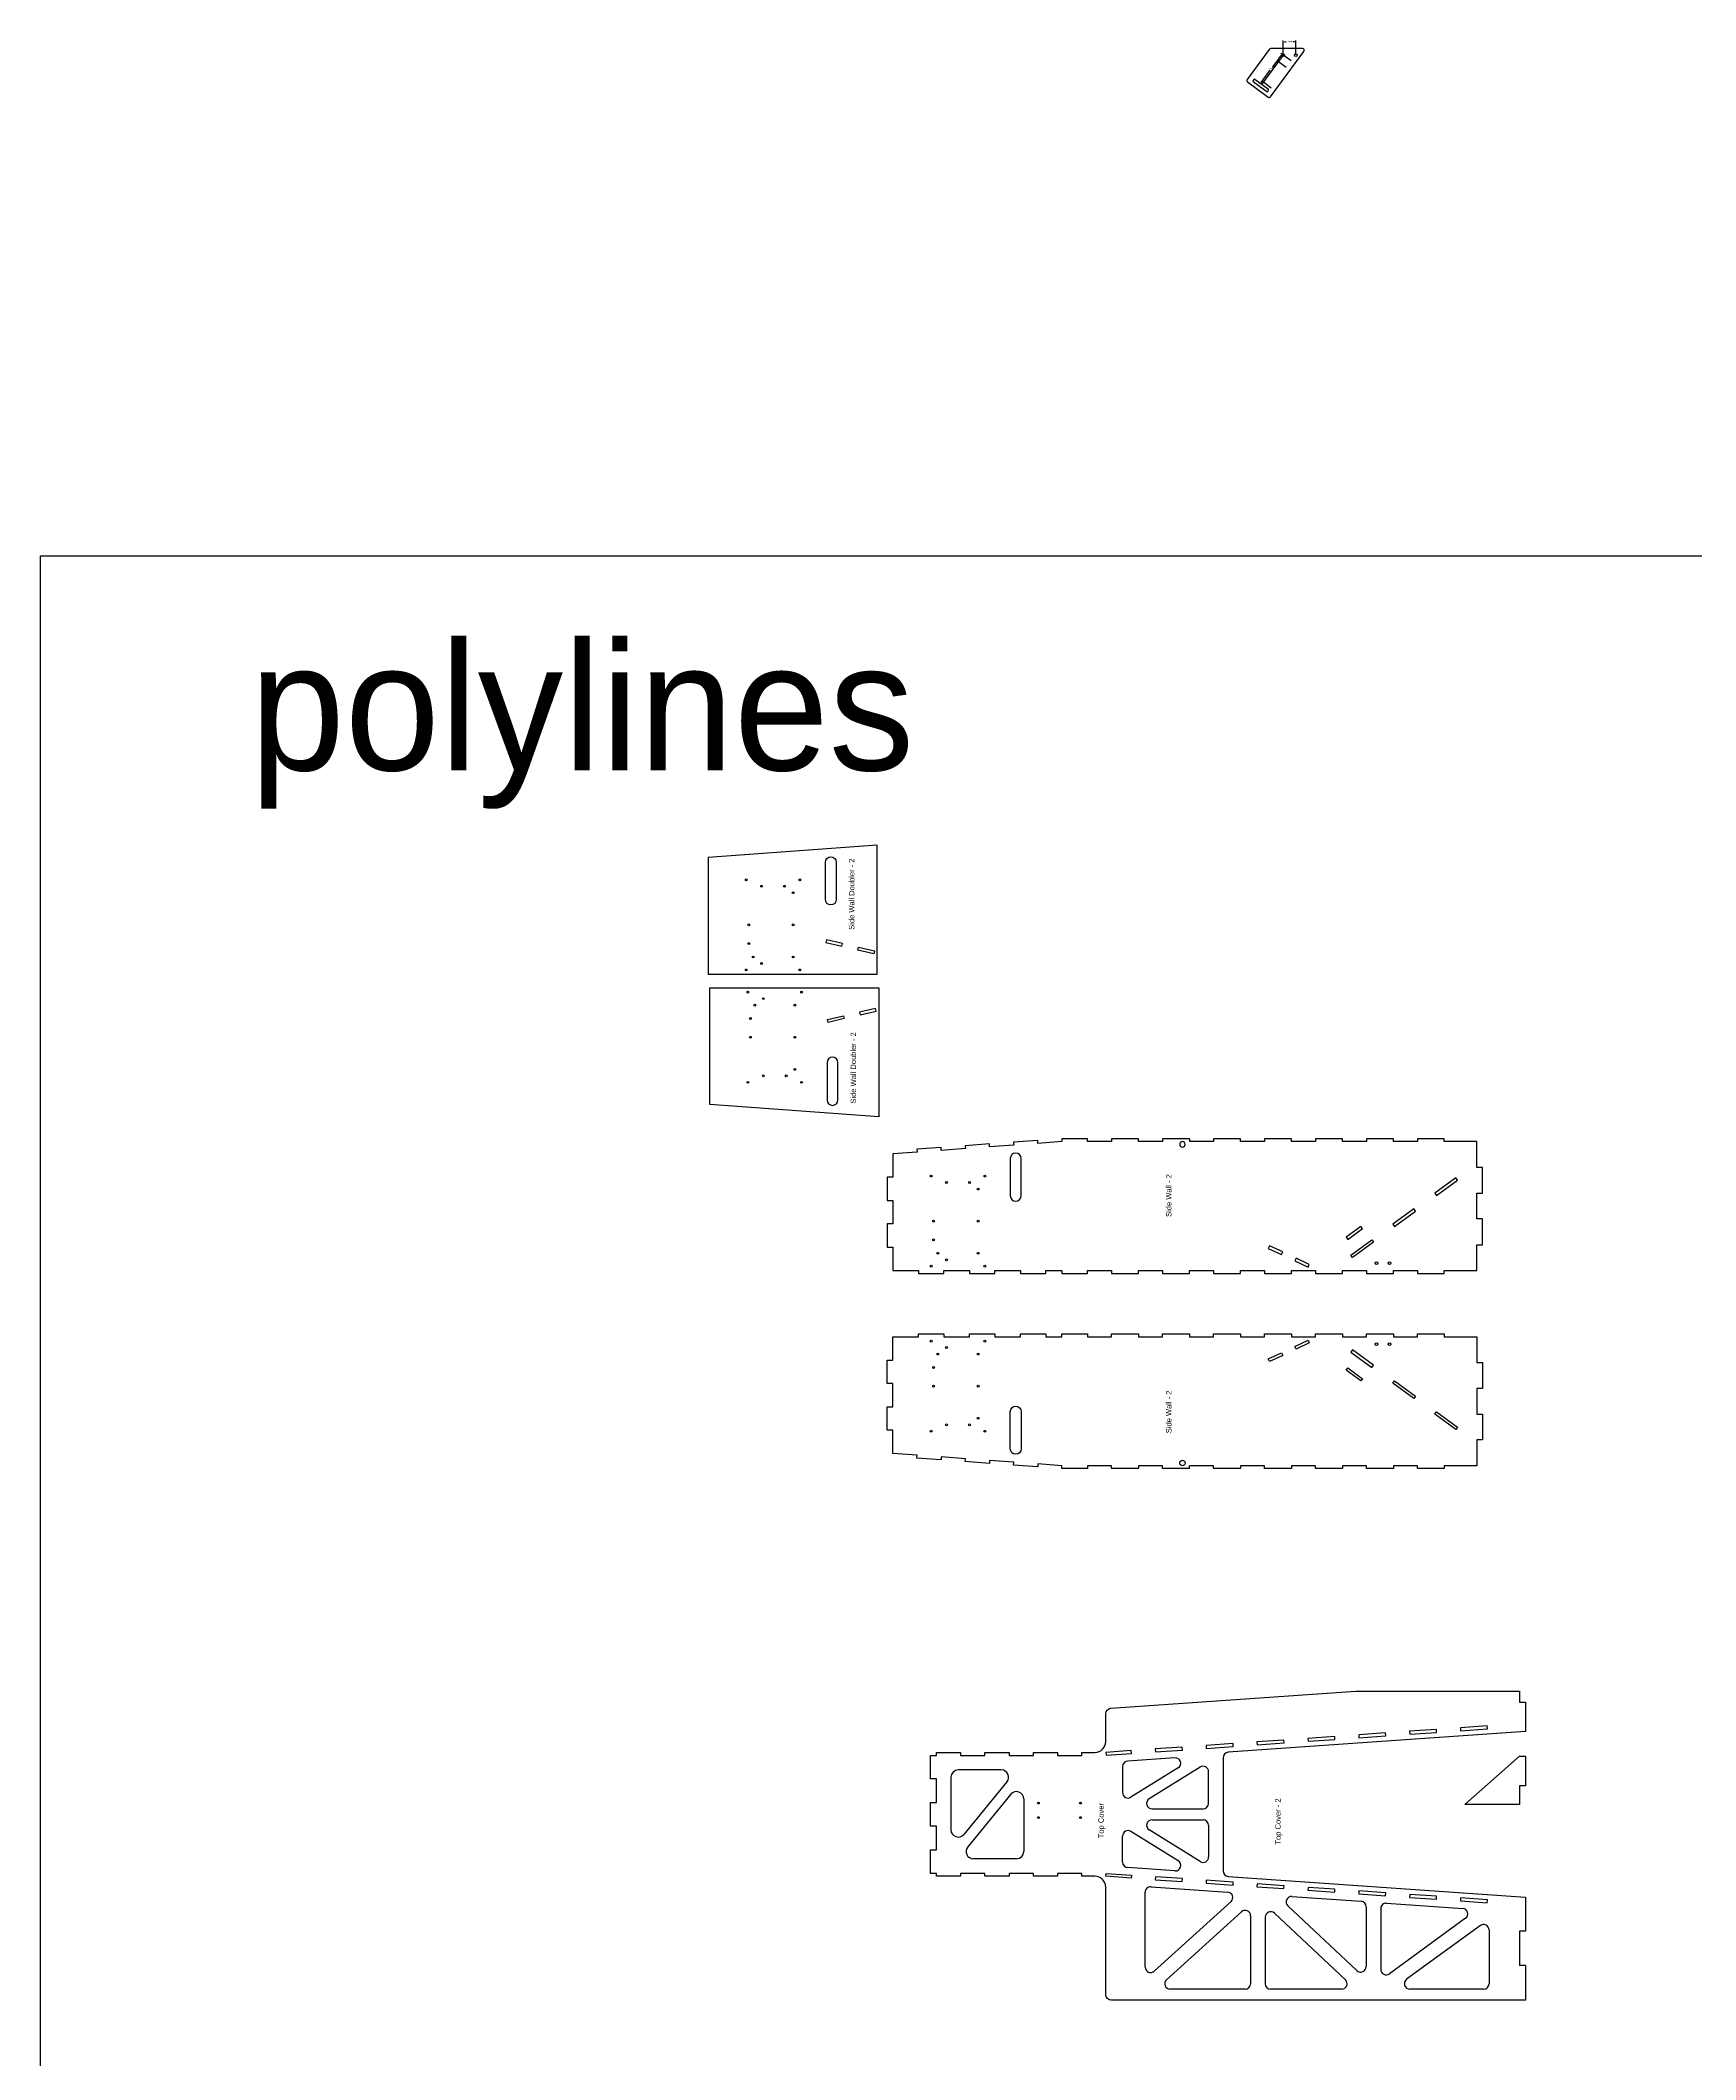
# Model space of a CAD drawing. Header units: inches. Extents: x -1514 to 1282, y -2074 to 286.
# Drawn here: x -798.5 to -571.3, y 9.2 to 286.4 of the extents above; entities that cross this region are included whole.
import ezdxf

# ---------------------------------------------------------------- set-up
doc = ezdxf.new("R2010")
doc.units = ezdxf.units.IN
doc.header["$LTSCALE"] = 0.1
doc.header["$MEASUREMENT"] = 0
doc.layers.add('pic', color=1, linetype='Continuous')
doc.dimstyles.get("Standard").update_dxf_attribs({"dimtxt": 0.18, "dimasz": 0.18, "dimexe": 0.18, "dimexo": 0.0625, "dimgap": 0.09, "dimtad": 0, "dimtih": 1, "dimtoh": 1, "dimdec": 4, "dimzin": 0, "dimdsep": 46, "dimtxsty": 'Standard', "dimcen": 0.09, "dimadec": 0, "dimazin": 0, "dimtfac": 1, "dimtdec": 4, "dimtofl": 0, "dimtmove": 0, "dimatfit": 3, "dimfxl": 1, "dimtolj": 1, "dimtzin": 0, "dimarcsym": 0})

# ---------------------------------------------------------------- blocks, each defined once
blk = doc.blocks.new('*D11')
at = {"color": 0, "lineweight": -2, "transparency": 16777216}
for p, q in [((-628.17, 284.34), (-629.42, 282.66)), ((-627.95, 284.41), (-628.21, 284.6)), ((-630.92, 280.38), (-631.18, 280.57)), ((-630.93, 280.61), (-629.68, 282.3))]:
    blk.add_line(p, q, dxfattribs=at)
at = {"color": 0, "transparency": 16777216}
for points in [[(-628.2, 284.36), (-628.15, 284.33), (-628.07, 284.49)], [(-630.95, 280.63), (-630.9, 280.59), (-631.03, 280.46)]]:
    blk.add_solid(points, dxfattribs=at)
at = {"layer": 'Defpoints', "color": 0, "transparency": 16777216}
for p in [(-627.9, 284.37), (-631.03, 280.46), (-630.87, 280.34)]:
    blk.add_point(p, dxfattribs=at)
at = {"color": 0, "transparency": 16777216, "insert": (-629.55, 282.48), "char_height": 0.18, "attachment_point": 5}
blk.add_mtext('\\A1;5.0000', dxfattribs=at)
blk = doc.blocks.new('*D12')
at = {"color": 0, "lineweight": -2, "transparency": 16777216}
for p, q in [((-627.9, 284.43), (-627.9, 286.38)), ((-627.72, 286.2), (-627.51, 286.2)), ((-626.33, 286.2), (-626.55, 286.2)), ((-626.15, 284.43), (-626.15, 286.38))]:
    blk.add_line(p, q, dxfattribs=at)
at = {"color": 0, "transparency": 16777216}
for points in [[(-627.72, 286.23), (-627.72, 286.17), (-627.9, 286.2)], [(-626.33, 286.23), (-626.33, 286.17), (-626.15, 286.2)]]:
    blk.add_solid(points, dxfattribs=at)
at = {"layer": 'Defpoints', "color": 0, "transparency": 16777216}
for p in [(-626.15, 286.2), (-627.9, 284.37), (-626.15, 284.37)]:
    blk.add_point(p, dxfattribs=at)
at = {"color": 0, "transparency": 16777216, "insert": (-627.03, 286.2), "char_height": 0.18, "attachment_point": 5}
blk.add_mtext('\\A1;1.7500', dxfattribs=at)

msp = doc.modelspace()

# ---------------------------------------------------------------- linework, layer by layer
at = {"color": 1}
for p, q in [((-627.90296, 284.36851), (-630.86833, 280.34278)), ((-627.47352, 282.6614), (-628.73053, 283.58732)), ((-626.8094, 283.56299), (-628.06641, 284.48891)), ((-629.55055, 279.84166), (-630.80756, 280.76758))]:
    msp.add_line(p, q, dxfattribs=at)
at = {"color": 7, "linetype": 'Continuous', "lineweight": 25}
for p, q in [((-658.27175, 135.62716), (-658.27175, 135.22609)), ((-640.77437, 135.62716), (-640.77437, 135.22716)), ((-658.27175, 90.33897), (-658.27175, 90.74003)), ((-640.77437, 90.33897), (-640.77437, 90.73897)), ((-642.7626, 50.64253), (-649.24705, 50.19197)), ((-673.50674, 47.98632), (-673.50674, 40.76798)), ((-666.58937, 48.98632), (-672.50674, 48.98632)), ((-665.81601, 47.35235), (-671.73338, 40.13401)), ((-649.94506, 49.44377), (-649.94506, 45.86829)), ((-642.31501, 49.25716), (-648.79946, 45.23112)), ((-639.29067, 49.3693), (-646.28898, 45.02421)), ((-638.14506, 44.38703), (-638.14506, 48.73212)), ((-665.28009, 45.64006), (-671.19746, 38.42172)), ((-663.50674, 45.00609), (-663.50674, 37.78775)), ((-645.89337, 43.63703), (-638.89506, 43.63703)), ((-645.89337, 42.13703), (-638.89506, 42.13703)), ((-649.94506, 36.3303), (-649.94506, 39.90578)), ((-642.31501, 36.51691), (-648.79946, 40.54295)), ((-639.29067, 36.40477), (-646.28898, 40.74986)), ((-638.14506, 41.38703), (-638.14506, 37.04195)), ((-664.50674, 36.78775), (-670.4241, 36.78775)), ((-642.7626, 35.13154), (-649.24705, 35.5821)), ((-646.84506, 21.92875), (-646.84506, 32.20578)), ((-646.04308, 32.95398), (-635.51626, 32.22253)), ((-635.06444, 30.91874), (-645.59126, 21.37316)), ((-626.69256, 31.60942), (-617.20974, 30.95052)), ((-613.70974, 30.70732), (-603.24551, 29.98022)), ((-633.6322, 29.51765), (-643.91659, 20.19191)), ((-632.3784, 28.96206), (-632.3784, 19.63632)), ((-630.3784, 28.76654), (-630.3784, 19.63632)), ((-619.36138, 20.18388), (-629.11588, 29.3141)), ((-617.77425, 21.43774), (-627.25706, 30.31366)), ((-616.51173, 30.20232), (-616.51173, 21.98531)), ((-614.51173, 29.95913), (-614.51173, 21.59943)), ((-602.85553, 28.62609), (-613.31976, 20.99349)), ((-600.83704, 27.62288), (-610.95581, 20.24226)), ((-599.64506, 27.01694), (-599.64506, 19.63632)), ((-594.64506, 22.12194), (-595.44506, 22.12194)), ((-633.1284, 18.88632), (-643.41278, 18.88632)), ((-619.87389, 18.88632), (-629.6284, 18.88632)), ((-600.39506, 18.88632), (-610.51384, 18.88632))]:
    msp.add_line(p, q, dxfattribs=at)
msp.add_lwpolyline([(-632.79628, 280.67616), (-629.97827, 278.60039, 0.414213562), (-629.62871, 278.65341), (-625.061, 284.85445, 0.615056861), (-625.26229, 285.25272), (-629.60932, 285.25272, 0.238346493), (-629.81061, 285.15098), (-632.8493, 281.02571, 0.414213562)], format="xyb", close=True)
for points in [[(-629.91528, 279.52897, 0.414213562), (-629.93436, 279.65481), (-631.80231, 281.03074, 0.414213562), (-631.92815, 281.01166), (-632.04379, 280.85465, 0.414213562), (-632.02471, 280.72881), (-630.15677, 279.35288, 0.414213562), (-630.03093, 279.37197), (-629.91528, 279.52897)], [(-594.64506, 22.12194), (-594.64506, 17.38632), (-651.49506, 17.38632, -0.414213562), (-652.24506, 18.13632), (-652.24506, 32.88775, 0.414213562), (-653.74506, 34.38775), (-655.54323, 34.38775), (-655.54323, 34.78775), (-658.87048, 34.78775), (-658.87048, 34.38775), (-662.19773, 34.38775), (-662.19773, 34.78775), (-665.52498, 34.78775), (-665.52498, 34.38775), (-668.85223, 34.38775), (-668.85223, 34.78775), (-672.17948, 34.78775), (-672.17948, 34.38775), (-675.50674, 34.38775), (-675.50674, 34.78775), (-676.30674, 34.78775), (-676.30674, 38.02746), (-675.50674, 38.02746), (-675.50674, 41.26718), (-676.30674, 41.26718), (-676.30674, 44.50689), (-675.50674, 44.50689), (-675.50674, 47.7466), (-676.30674, 47.7466), (-676.30674, 50.98632), (-675.50674, 50.98632), (-675.50674, 51.38632), (-672.17948, 51.38632), (-672.17948, 50.98632), (-668.85223, 50.98632), (-668.85223, 51.38632), (-665.52498, 51.38632), (-665.52498, 50.98632), (-662.19773, 50.98632), (-662.19773, 51.38632), (-658.87048, 51.38632), (-658.87048, 50.98632), (-655.54323, 50.98632), (-655.54323, 51.38632), (-653.74506, 51.38632, 0.414213562), (-652.24506, 52.88632), (-652.24506, 56.69669, -0.394037676), (-651.54705, 57.44488), (-617.94961, 59.77938), (-595.44506, 59.77938), (-595.44506, 58.28733), (-594.64506, 58.28733), (-594.64506, 54.23648), (-635.44705, 51.40138, 0.394037676), (-636.14506, 50.65319), (-636.14506, 35.12088, 0.394037676), (-635.44705, 34.37269), (-594.64506, 31.53759), (-594.64506, 26.85756), (-595.44506, 26.85756), (-595.44506, 22.12194)]]:
    msp.add_lwpolyline(points, format="xyb", dxfattribs=at)
for points in [[(-706.85586, 174.20534), (-706.85586, 158.19807), (-683.65586, 158.19807), (-683.65586, 175.89701), (-706.85586, 174.20534)], [(-706.62435, 140.32531), (-706.62435, 156.33258), (-683.42435, 156.33258), (-683.42435, 138.63364), (-706.62435, 140.32531)], [(-640.77437, 135.62716), (-644.47892, 135.62716), (-644.47892, 135.22716), (-647.77332, 135.22716), (-647.77332, 135.62716), (-651.47892, 135.62716), (-651.47892, 135.22716), (-654.77227, 135.22716), (-654.77227, 135.62716), (-658.27175, 135.62716), (-658.27175, 135.22609), (-661.5611, 134.98625), (-661.59019, 135.38519), (-664.90863, 135.14322), (-664.87954, 134.74428), (-668.19798, 134.50231), (-668.22707, 134.90125), (-671.54551, 134.65928), (-671.51643, 134.26034), (-674.83487, 134.01837), (-674.86396, 134.41731), (-678.1824, 134.17534), (-678.15331, 133.7764), (-681.47175, 133.53443), (-681.47175, 130.33297), (-682.27175, 130.33297), (-682.27175, 127.13152), (-681.47175, 127.13152), (-681.47175, 123.93006), (-682.27175, 123.93006), (-682.27175, 120.72861), (-681.47175, 120.72861), (-681.47175, 117.52716), (-677.97175, 117.52716), (-677.97175, 117.12716), (-674.47175, 117.12716), (-674.47175, 117.52716), (-670.97175, 117.52716), (-670.97175, 117.12716), (-667.47175, 117.12716), (-667.47175, 117.52716), (-663.97175, 117.52716), (-663.97175, 117.12716), (-660.47175, 117.12716), (-660.47175, 117.52716), (-658.27175, 117.52716), (-658.27175, 117.12716), (-654.77227, 117.12716), (-654.77227, 117.52716), (-651.47892, 117.52716), (-651.47892, 117.12716), (-647.77332, 117.12716), (-647.77332, 117.52716), (-644.47892, 117.52716), (-644.47892, 117.12716), (-640.77437, 117.12716), (-640.77437, 117.52716), (-637.47892, 117.52716), (-637.47892, 117.12716), (-633.77541, 117.12716), (-633.77541, 117.52716), (-630.47892, 117.52716), (-630.47892, 117.12716), (-626.77646, 117.12716), (-626.77646, 117.52716), (-623.47892, 117.52716), (-623.47892, 117.12716), (-619.77751, 117.12716), (-619.77751, 117.52716), (-616.47892, 117.52716), (-616.47892, 117.12716), (-612.77856, 117.12716), (-612.77856, 117.52716), (-609.47892, 117.52716), (-609.47892, 117.12716), (-605.7796, 117.12716), (-605.7796, 117.52716), (-601.33298, 117.52716), (-601.33298, 121.06716), (-600.53298, 121.06716), (-600.53298, 124.60716), (-601.33298, 124.60716), (-601.33298, 128.14716), (-600.53298, 128.14716), (-600.53298, 131.68716), (-601.33298, 131.68716), (-601.33298, 135.22716), (-605.7796, 135.22716), (-605.7796, 135.62716), (-609.47892, 135.62716), (-609.47892, 135.22716), (-612.77856, 135.22716), (-612.77856, 135.62716), (-616.47892, 135.62716), (-616.47892, 135.22716), (-619.77751, 135.22716), (-619.77751, 135.62716), (-623.47892, 135.62716), (-623.47892, 135.22716), (-626.77646, 135.22716), (-626.77646, 135.62716), (-630.47892, 135.62716), (-630.47892, 135.22716), (-633.77541, 135.22716), (-633.77541, 135.62716), (-637.47892, 135.62716), (-637.47892, 135.22716), (-640.77437, 135.22716)], [(-615.74782, 121.76054), (-615.51038, 121.43821), (-618.39297, 119.31489), (-618.6304, 119.63722), (-615.74782, 121.76054)], [(-640.77437, 90.33897), (-644.47892, 90.33897), (-644.47892, 90.73897), (-647.77332, 90.73897), (-647.77332, 90.33897), (-651.47892, 90.33897), (-651.47892, 90.73897), (-654.77227, 90.73897), (-654.77227, 90.33897), (-658.27175, 90.33897), (-658.27175, 90.74003), (-661.5611, 90.97988), (-661.59019, 90.58094), (-664.90863, 90.82291), (-664.87954, 91.22185), (-668.19798, 91.46382), (-668.22707, 91.06488), (-671.54551, 91.30685), (-671.51643, 91.70579), (-674.83487, 91.94776), (-674.86396, 91.54882), (-678.1824, 91.79079), (-678.15331, 92.18973), (-681.47175, 92.4317), (-681.47175, 95.63316), (-682.27175, 95.63316), (-682.27175, 98.83461), (-681.47175, 98.83461), (-681.47175, 102.03606), (-682.27175, 102.03606), (-682.27175, 105.23752), (-681.47175, 105.23752), (-681.47175, 108.43897), (-677.97175, 108.43897), (-677.97175, 108.83897), (-674.47175, 108.83897), (-674.47175, 108.43897), (-670.97175, 108.43897), (-670.97175, 108.83897), (-667.47175, 108.83897), (-667.47175, 108.43897), (-663.97175, 108.43897), (-663.97175, 108.83897), (-660.47175, 108.83897), (-660.47175, 108.43897), (-658.27175, 108.43897), (-658.27175, 108.83897), (-654.77227, 108.83897), (-654.77227, 108.43897), (-651.47892, 108.43897), (-651.47892, 108.83897), (-647.77332, 108.83897), (-647.77332, 108.43897), (-644.47892, 108.43897), (-644.47892, 108.83897), (-640.77437, 108.83897), (-640.77437, 108.43897), (-637.47892, 108.43897), (-637.47892, 108.83897), (-633.77541, 108.83897), (-633.77541, 108.43897), (-630.47892, 108.43897), (-630.47892, 108.83897), (-626.77646, 108.83897), (-626.77646, 108.43897), (-623.47892, 108.43897), (-623.47892, 108.83897), (-619.77751, 108.83897), (-619.77751, 108.43897), (-616.47892, 108.43897), (-616.47892, 108.83897), (-612.77856, 108.83897), (-612.77856, 108.43897), (-609.47892, 108.43897), (-609.47892, 108.83897), (-605.7796, 108.83897), (-605.7796, 108.43897), (-601.33298, 108.43897), (-601.33298, 104.89897), (-600.53298, 104.89897), (-600.53298, 101.35897), (-601.33298, 101.35897), (-601.33298, 97.81897), (-600.53298, 97.81897), (-600.53298, 94.27897), (-601.33298, 94.27897), (-601.33298, 90.73897), (-605.7796, 90.73897), (-605.7796, 90.33897), (-609.47892, 90.33897), (-609.47892, 90.73897), (-612.77856, 90.73897), (-612.77856, 90.33897), (-616.47892, 90.33897), (-616.47892, 90.73897), (-619.77751, 90.73897), (-619.77751, 90.33897), (-623.47892, 90.33897), (-623.47892, 90.73897), (-626.77646, 90.73897), (-626.77646, 90.33897), (-630.47892, 90.33897), (-630.47892, 90.73897), (-633.77541, 90.73897), (-633.77541, 90.33897), (-637.47892, 90.33897), (-637.47892, 90.73897), (-640.77437, 90.73897)], [(-615.74782, 104.20558), (-615.51038, 104.52792), (-618.39297, 106.65124), (-618.6304, 106.32891), (-615.74782, 104.20558)]]:
    msp.add_lwpolyline(points, dxfattribs=at)
for points in [[(-690.74718, 168.4623), (-690.74718, 173.5798, -1), (-689.24718, 173.5798), (-689.24718, 168.4623, -1)], [(-690.51567, 146.06835), (-690.51567, 140.95085, 1), (-689.01567, 140.95085), (-689.01567, 146.06835, 1)], [(-665.36307, 127.79139, 1), (-663.86307, 127.79139), (-663.86307, 132.90889, 1), (-665.36307, 132.90889)], [(-665.36307, 98.17474, -1), (-663.86307, 98.17474), (-663.86307, 93.05724, -1), (-665.36307, 93.05724)]]:
    msp.add_lwpolyline(points, format="xyb", close=True, dxfattribs=at)
for points in [[(-690.60942, 162.93288), (-690.6994, 162.54314), (-688.49263, 162.03366), (-688.40265, 162.42341)], [(-684.07908, 161.01471), (-686.28585, 161.52419), (-686.19587, 161.91394), (-683.9891, 161.40446)], [(-690.37791, 151.59777), (-690.46789, 151.98752), (-688.26112, 152.49699), (-688.17114, 152.10724)], [(-683.84757, 153.51594), (-686.05434, 153.00646), (-685.96436, 152.61672), (-683.75759, 153.12619)], [(-603.98006, 129.9315), (-604.21749, 130.25383), (-607.10007, 128.13051), (-606.86264, 127.80818)], [(-609.74542, 125.68513), (-609.98265, 126.00719), (-612.86523, 123.88387), (-612.628, 123.56181)], [(-617.25519, 123.59617), (-619.26806, 122.11348), (-619.04566, 121.81155), (-617.03279, 123.29424)], [(-627.9589, 120.07593), (-629.7794, 120.92552), (-629.94863, 120.56289), (-628.12813, 119.7133)], [(-626.30763, 118.86371), (-624.48713, 118.01412), (-624.3179, 118.37675), (-626.1384, 119.22634)], [(-627.9589, 105.8902), (-629.7794, 105.04061), (-629.94863, 105.40323), (-628.12813, 106.25283)], [(-626.30763, 107.10242), (-624.48713, 107.95201), (-624.3179, 107.58938), (-626.1384, 106.73979)], [(-617.25519, 102.36996), (-619.26806, 103.85265), (-619.04566, 104.15458), (-617.03279, 102.67189)], [(-609.74542, 100.281), (-609.98265, 99.95894), (-612.86523, 102.08226), (-612.628, 102.40432)], [(-603.98006, 96.03463), (-604.21749, 95.7123), (-607.10007, 97.83562), (-606.86264, 98.15795)], [(-627.8076, 53.08367), (-631.50221, 52.82705), (-631.47454, 52.42872), (-627.77994, 52.68533)], [(-620.82547, 53.56862), (-624.51903, 53.31208), (-624.49137, 52.91375), (-620.79781, 53.17029)], [(-613.84334, 54.05358), (-617.53586, 53.79711), (-617.50819, 53.39878), (-613.81568, 53.65525)], [(-606.86121, 54.53854), (-610.55268, 54.28214), (-610.52502, 53.88381), (-606.83354, 54.14021)], [(-599.87908, 55.0235), (-603.56951, 54.76717), (-603.54184, 54.36884), (-599.85141, 54.62516)], [(-652.24506, 51.38632), (-652.2174, 50.98798), (-648.72633, 51.23046), (-648.754, 51.6288)], [(-641.77187, 52.11375), (-645.46856, 51.85699), (-645.4409, 51.45866), (-641.7442, 51.71542)], [(-634.78974, 52.59871), (-638.48539, 52.34202), (-638.45772, 51.94369), (-634.76207, 52.20038)], [(-641.77187, 33.66032), (-641.7442, 34.05865), (-645.43463, 34.31498), (-645.4623, 33.91664)], [(-634.78974, 33.17536), (-634.76207, 33.57369), (-638.4525, 33.83002), (-638.48016, 33.43168)], [(-627.8076, 32.6904), (-627.77994, 33.08874), (-631.47037, 33.34506), (-631.49803, 32.94673)], [(-620.82547, 32.20544), (-620.79781, 32.60378), (-624.48823, 32.8601), (-624.5159, 32.46177)], [(-613.84334, 31.72049), (-613.81568, 32.11882), (-617.5061, 32.37515), (-617.53377, 31.97681)], [(-606.86226, 31.2356), (-606.83459, 31.63394), (-610.52502, 31.89026), (-610.55268, 31.49193)], [(-599.87908, 30.75057), (-599.85141, 31.14891), (-603.54184, 31.40523), (-603.56951, 31.0069)]]:
    msp.add_lwpolyline(points, close=True, dxfattribs=at)
for points in [[(-602.97298, 44.25843), (-595.44506, 50.86808), (-594.64506, 50.86808), (-594.64506, 46.81723), (-595.44506, 46.81723), (-595.44506, 44.25843)], [(-648.72633, 34.54361), (-648.754, 34.14527), (-652.24506, 34.38775), (-652.2174, 34.78609)]]:
    msp.add_lwpolyline(points, close=True)
for centre, radius in [((-627.90296, 284.36851), 0.1875), ((-626.15296, 284.36851), 0.1875), ((-701.60586, 171.16703), 0.125), ((-699.49759, 170.27953), 0.125), ((-696.34799, 170.27953), 0.125), ((-695.16688, 169.38897), 0.125), ((-694.23972, 171.16703), 0.125), ((-701.26925, 164.97953), 0.125), ((-695.16688, 164.97953), 0.125), ((-701.26925, 162.40748), 0.125), ((-701.60586, 158.79203), 0.125), ((-700.67869, 160.57008), 0.125), ((-699.49759, 159.67953), 0.125), ((-695.16688, 160.57008), 0.125), ((-694.23972, 158.79203), 0.125), ((-701.37435, 155.73863), 0.125), ((-694.00821, 155.73863), 0.125), ((-700.44718, 153.96057), 0.125), ((-699.26608, 154.85113), 0.125), ((-694.93537, 153.96057), 0.125), ((-701.03773, 152.12317), 0.125), ((-701.03773, 149.55113), 0.125), ((-694.93537, 149.55113), 0.125), ((-699.26608, 144.25113), 0.125), ((-696.11647, 144.25113), 0.125), ((-694.93537, 145.14168), 0.125), ((-701.37435, 143.36363), 0.125), ((-694.00821, 143.36363), 0.125), ((-676.22175, 130.49611), 0.125), ((-668.85561, 130.49611), 0.125), ((-674.11348, 129.60861), 0.125), ((-670.96388, 129.60861), 0.125), ((-669.78277, 128.71806), 0.125), ((-675.88514, 124.30861), 0.125), ((-669.78277, 124.30861), 0.125), ((-675.88514, 121.73656), 0.125), ((-675.29458, 119.89916), 0.125), ((-669.78277, 119.89916), 0.125), ((-676.22175, 118.12111), 0.125), ((-674.11348, 119.00861), 0.125), ((-668.85561, 118.12111), 0.125), ((-615.07385, 118.52716), 0.1875), ((-613.32385, 118.52716), 0.1875), ((-676.22175, 107.84502), 0.125), ((-675.29458, 106.06697), 0.125), ((-674.11348, 106.95752), 0.125), ((-669.78277, 106.06697), 0.125), ((-668.85561, 107.84502), 0.125), ((-615.07385, 107.43897), 0.1875), ((-613.32385, 107.43897), 0.1875), ((-675.88514, 104.22957), 0.125), ((-675.88514, 101.65752), 0.125), ((-669.78277, 101.65752), 0.125), ((-669.78277, 97.24807), 0.125), ((-676.22175, 95.47002), 0.125), ((-674.11348, 96.35752), 0.125), ((-670.96388, 96.35752), 0.125), ((-668.85561, 95.47002), 0.125), ((-661.49035, 44.44149), 0.125), ((-655.71624, 44.44149), 0.125), ((-661.49035, 42.44149), 0.125), ((-655.71624, 42.44149), 0.125)]:
    msp.add_circle(centre, radius, dxfattribs=at)
for centre, radius, start, end in [((-649.19506, 49.44377), 0.75, 93.9747647, 180), ((-642.71061, 49.89434), 0.75, 301.8351789, 93.9747647), ((-672.50674, 47.98632), 1, 90, 180), ((-666.58937, 47.98632), 1, 320.65618, 90), ((-638.89506, 48.73212), 0.75, 0, 121.8351789), ((-664.50674, 45.00609), 1, 0, 140.65618), ((-649.19506, 45.86829), 0.75, 180, 301.8351789), ((-645.89337, 44.38703), 0.75, 121.8351789, 270), ((-638.89506, 44.38703), 0.75, 270, 0), ((-645.89337, 41.38703), 0.75, 90, 238.1648211), ((-638.89506, 41.38703), 0.75, 0, 90), ((-672.50674, 40.76798), 1, 180, 320.65618), ((-649.19506, 39.90578), 0.75, 58.1648211, 180), ((-670.4241, 37.78775), 1, 140.65618, 270), ((-664.50674, 37.78775), 1, 270, 0), ((-649.19506, 36.3303), 0.75, 180, 266.0252353), ((-642.71061, 35.87973), 0.75, 266.0252353, 58.1648211), ((-638.89506, 37.04195), 0.75, 238.1648211, 0), ((-646.09506, 32.20578), 0.75, 86.0252353, 180), ((-635.56824, 31.47433), 0.75, 312.2013229, 86.0252353), ((-626.74454, 30.86123), 0.75, 86.0252353, 226.8933583), ((-617.26173, 30.20232), 0.75, 0, 86.0252353), ((-613.76173, 29.95913), 0.75, 86.0252353, 180), ((-633.1284, 28.96206), 0.75, 0, 132.2013229), ((-629.6284, 28.76654), 0.75, 46.8933583, 180), ((-603.2975, 29.23203), 0.75, 306.1069705, 86.0252353), ((-600.39506, 27.01694), 0.75, 0, 126.1069705), ((-646.09506, 21.92875), 0.75, 180, 312.2013229), ((-643.41278, 19.63632), 0.75, 132.2013229, 270), ((-633.1284, 19.63632), 0.75, 270, 0), ((-629.6284, 19.63632), 0.75, 180, 270), ((-619.87389, 19.63632), 0.75, 270, 46.8933583), ((-617.26173, 21.98531), 0.75, 226.8933583, 0), ((-613.76173, 21.59943), 0.75, 180, 306.1069705), ((-610.51384, 19.63632), 0.75, 126.1069705, 270), ((-600.39506, 19.63632), 0.75, 270, 0)]:
    msp.add_arc(centre, radius, start, end, dxfattribs=at)
at = {"color": 7, "linetype": 'Continuous', "lineweight": 25, "extrusion": (0, 0, -1)}
msp.add_ellipse((-641.732, 134.85216), major_axis=(-0.3759, 0), ratio=0.997596563, dxfattribs=at)
at = {"color": 7, "linetype": 'Continuous', "lineweight": 25}
msp.add_ellipse((-641.732, 91.11397), major_axis=(-0.3759, 0), ratio=0.997596563, dxfattribs=at)
at = {"layer": 'pic'}
msp.add_lwpolyline([(-798.50785, 215.64713), (-298.37297, 215.64713), (-298.37297, -233.14899), (-798.50785, -233.14899)], close=True, dxfattribs=at)

# ---------------------------------------------------------------- texts
at = {"char_height": 0.75, "rotation": 90}
for s, insert, attachment_point in [('Side Wall Doubler - 2', (-687.51441, 174.08399), 3), ('Side Wall Doubler - 2', (-687.2829, 140.44666), 1), ('Side Wall - 2', (-643.98575, 130.76334), 3), ('Side Wall - 2', (-643.98575, 95.20279), 1), ('Top Cover - 2', (-628.98882, 38.74476), 1), ('Top Cover', (-653.27667, 39.60534), 1)]:
    msp.add_mtext_dynamic_manual_height_columns(s, width=23.1830965, gutter_width=1, heights=[0], dxfattribs=dict(at, insert=insert, attachment_point=attachment_point))
at = {"layer": 'pic'}
msp.add_text('polylines', height=17.526304, dxfattribs=at).set_placement((-769.74834, 186.19489))

# ---------------------------------------------------------------- dimensions: what is measured, and where the dimension line sits
at = {"color": 1}
dim = msp.add_aligned_dim(p1=(-627.90296, 284.36851), p2=(-626.15296, 284.36851), distance=1.83511, dimstyle='Standard', dxfattribs=at)
dim.commit()
dim.dimension.update_dxf_attribs({"geometry": '*D12', "text_midpoint": (-627.02796, 286.20363)})
dim = msp.add_aligned_dim(p1=(-627.90296, 284.36851), p2=(-630.86833, 280.34278), distance=-0.20301, dimstyle='Standard')
dim.commit()
dim.dimension.update_dxf_attribs({"geometry": '*D11', "text_midpoint": (-629.5491, 282.47604)})

doc.saveas('drawing.dxf')
